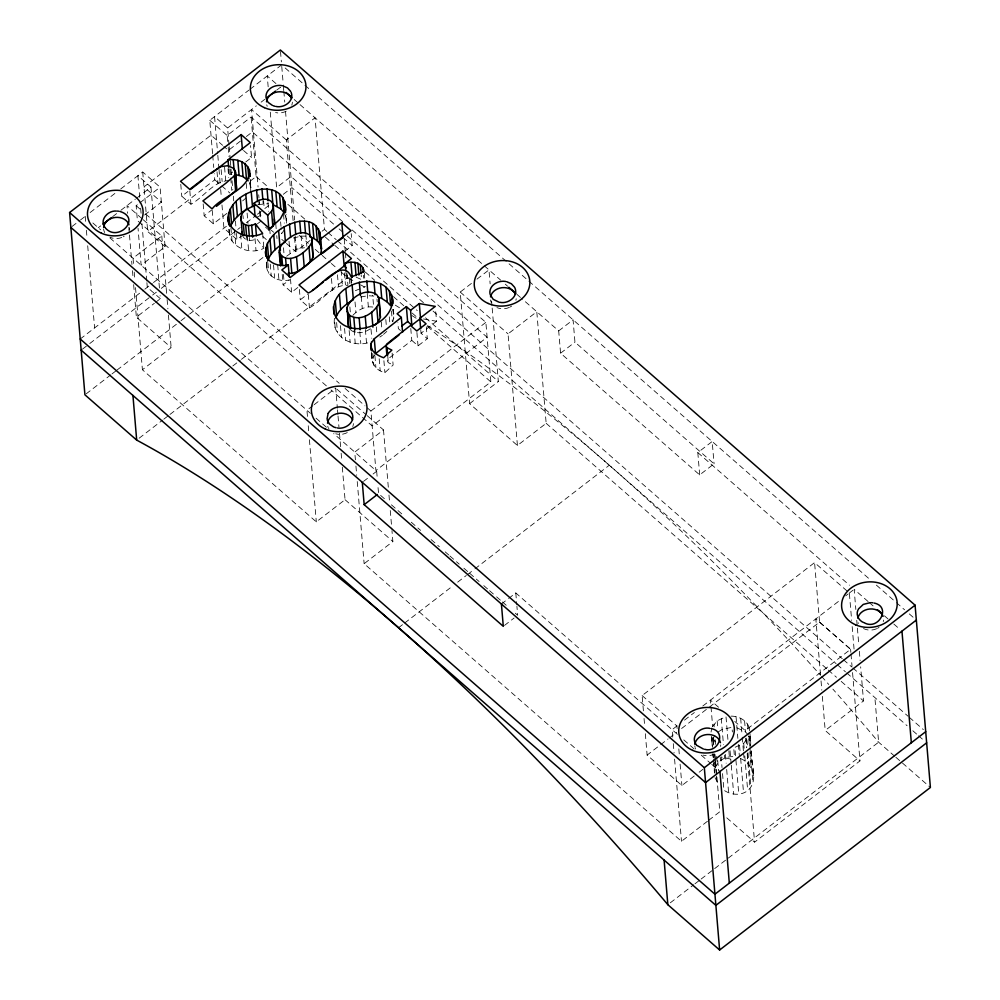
<?xml version="1.0" encoding="UTF-8"?>
<svg xmlns="http://www.w3.org/2000/svg" width="1000" height="1000" viewBox="0 0 1000 1000"><rect width="100%" height="100%" fill="white"/><g stroke="black" fill="none" stroke-linecap="round" stroke-linejoin="round"><path stroke-width="0.75" stroke-dasharray="5 3.75" d="M392.788 321.788L393.725 318.35L393.488 309.35M286.625 223.125L286.388 214.288M297.8 287.512L291.613 292.275L283.1 284.825L289.55 279.85C278.75 283 263.65 275.188 267.137 262.462M392.125 353.1L393.125 365.012L384.9 372.65C375.175 370.525 370.188 361.637 371.8 352.312M722.537 773.6L723.925 790.212C730.837 795.062 740.775 795.975 747.688 790.638C759.338 780.562 750.475 763.55 751.4 750.75M714.712 762.038L715.225 768.15L714.45 772.8L713.675 763.462M250.712 191.312L250.463 179.363M242.375 235.375C244.737 241.125 251.9 241.462 256.688 238.738L263.888 248.225C250.175 256.062 226.3 246.312 229.688 228.775M711.038 732.062L711.85 727.95M714.875 735.275L712.788 739.112L711.975 743.225L712.475 747.337M749.95 747.275L750.763 743.15L749.825 732M715.225 768.15C717.812 760.212 726.425 755.8 734.463 756.787L733.8 749.025M712.55 726.675L717.15 720.812L726 716.675L727.962 740.037M735.562 755.75L734.862 747.387L743.713 743.25L749.013 736.112L749.825 745.875M283.988 230.263L281.613 233.762L281.112 227.812M372.3 358.263L374.725 354.8M352.812 315.375C358.088 309.788 365.838 305.625 373.688 307.188L372.688 295.287M383.5 334.375L386.812 331.438M286.637 256.212L296.312 249.275L304.525 247.688M242.638 200.888L246.163 197.838M72.05 226.475L79.375 220.825M80.438 220.012L85.475 216.137M90.125 212.537L115.913 192.662M120.763 188.925L142.713 172L160.1 187.213L165.1 246.725L141.15 265.2L138.038 228.25M212.575 153.637L209.775 120.288L248.875 90.138M249.963 89.3L281.625 64.875M98.263 227.725L100.662 225.888M112.638 216.65L119.825 211.112M121.025 210.188L135.387 199.1M136.588 198.188L150.963 187.1L137.912 175.688L139.738 197.387M229.037 145.05L227.6 128L256.35 105.838M261.137 102.15L264.725 99.375M276.7 90.138L280.3 87.375L283.775 90.412M326.375 385.863L137.4 220.562L136.15 205.675L138.537 203.825M139.738 202.913L160.1 187.213M227.662 141.45L227.162 135.5L251.112 117.025L485.863 322.375L490.863 381.9L375.9 470.55L370.9 411.025L366.213 406.912M144.588 215.012L161.35 202.087L143.963 186.875L211.025 135.162L222.613 145.312M240.387 141.137L228.412 150.375L223.775 146.325M246.375 136.525L252.362 131.912L487.113 337.25L372.15 425.9L331.075 389.963M229.013 180.575C213.4 181.1 203.7 197.375 190.95 204.225L181.775 196.2L187.963 191.438M165.1 246.725L147.713 231.525L214.775 179.812L214.25 173.65M228.775 168.725L229.275 174.675L232.787 171.962M245.688 162.013L251.55 157.5L250.55 145.588M143.238 219.762L161.788 235.987L133.05 258.15L133.562 264.35M293.1 220.55L286.337 139.95L315.075 117.788L324.45 229.387L326.8 231.45M226.838 213.412L213.337 223.812L204.175 215.787L211.5 210.138M250.125 181.163L256.112 176.55L251.112 117.025M80.225 339.012L143.613 290.125M144.838 289.188L152.238 283.488M153.475 282.525L226.388 226.3M82.4 349.212L88.562 344.462M89.787 343.512L151.425 295.988M152.65 295.038L156.35 292.188M161.275 288.387L236.462 230.413M237.7 229.462L240.162 227.562M246.325 222.812L256.188 215.2M257.425 214.25L263.587 209.5M264.812 208.55L269.75 204.75M283.3 194.3L291.938 187.638L334.5 224.875M342.325 467.15L345.05 499.7L316.312 521.862L142.413 369.75L171.163 347.587L136.375 317.175L154.35 303.325M155.538 302.4L160.338 298.7L160.075 295.6M221.975 204.95L223.938 228.2L236.975 239.6L241.762 235.912M257.337 223.9L260.925 221.137M86.15 393.862L110.8 374.85M112.025 373.9L115.725 371.05M116.962 370.1L179.825 321.625M181.05 320.675L188.45 314.975M189.675 314.025L263.637 257M286.425 243.438L295.7 251.55L310.075 240.475M322.05 231.238L324.45 229.387M344.8 251.262L352.212 245.55L351.213 233.637M346.938 273.45L347.938 285.35C332.388 284.137 321.95 301.163 309.438 307.863L300.262 299.837L307.587 294.2M345.95 272.3L346.45 278.25L348.525 276.65M139.15 438.2L162.575 420.138M163.8 419.188L168.738 415.387M169.963 414.438L231.6 366.912M232.825 365.962L240.225 360.262M241.45 359.312L347.45 277.575L347.2 274.488M312.925 405.637L306.938 410.262L307.587 418.013M314.125 404.725L335.688 388.1L337.375 408.25M517.425 445.487L508.05 333.888L536.788 311.725L546.163 423.325L517.425 445.487L469.6 403.663L460.225 292.062L472.2 282.825M476.987 279.137L488.963 269.9L490.138 283.85M410.775 328.462L411.775 340.363L388 359L387.35 360.838L388.312 362.65L393.125 365.012M411.775 340.363L418.038 345.85L427.3 338.713L421.037 333.225L436.538 321.275L435.538 309.363M370.9 411.025L485.863 322.375M367.175 415.65L383.5 429.925L354.762 452.088L355.412 459.837M363.5 481.413L368.288 477.725M373.075 474.025L376.675 471.25L333.65 433.587M558.7 330.9L573.075 319.812L574.95 342.137L714.062 463.825L699.688 474.9L560.575 353.212L558.7 330.9L521.625 298.463M469.6 403.663L498.338 381.5L492.088 307.1M560.575 353.212L574.95 342.137M707.45 821.275L681.488 841.287L364.137 563.688L392.875 541.525L391.962 530.675M398.525 627.762L403.45 623.962M404.688 623.013L452.75 585.95M457.688 582.137L466.312 575.487M467.55 574.538L473.713 569.788M474.938 568.837L609.288 465.238M501.413 604.025L507.4 599.4M508.6 598.488L515.788 592.938L677.95 734.788M699.688 474.9L697.812 452.575L712.188 441.5L714.062 463.825M504.487 625.425L514.075 618.038M643.413 710.837L642.125 695.575L814.575 562.6L849.35 593.013L851.663 620.487M677.062 725.875L672.113 729.688L672.775 737.438M684.475 720.15L694.375 712.525M702.775 706.05L840.55 599.812M845.662 595.862L848.125 593.962M849.2 593.138L852.913 590.275M694.225 776.012L681.912 785.512L647.125 755.088L659.45 745.588M660.675 744.638L668.062 738.95M669.3 738L676.688 732.3M681.612 728.5L819.575 622.112L814.575 562.6M820.512 674.675L815.825 618.875L850.6 649.3L745.212 730.562L734.788 721.425M699.15 772.212L702.85 769.362M708.688 820.312L719.812 811.737L716.812 776.087M726.762 817.825L754.587 842.163L859.975 760.9L825.2 730.475L863.512 700.925L860.65 666.825M670.312 902.812L693.737 884.75M694.963 883.8L699.9 880M701.125 879.05L713.45 869.55M714.688 868.6L727.013 859.087M728.25 858.138L878.625 742.188L874.875 697.55M379.85 337.05L382.4 335.35M370.35 328.725C364.862 332.762 356.725 334.575 350.913 330.2M718.088 731.975L722.2 729.438L731.975 727.288L732.375 731.95M256.425 217.425L262.337 214.65M355.337 290.7L365.425 286.562M293.35 238.012L301 236.15L305.75 236.125M335.112 327.463L334.425 318.562C331.737 338.738 355.887 349.038 372.025 341.262M346.45 278.25L349.312 277.75M360.575 297.013L368.075 295.712L373.8 296.112M257.838 204.587L268.288 203.713M229.275 174.675L231.875 174.587M731.038 716.125C739.438 716.025 749.175 721.475 749.663 730.625M730.75 759.1L721.137 756.988L722.025 767.55M423.462 318.962L436.538 321.275M356.2 277.2L361.575 279.587L361.2 275.125M736.975 727.825L745.512 731.925L748.475 735.212L749.362 745.738M740.688 758.6C748.4 761.737 753.6 769.85 753.7 778.125M285.15 67.962L870.575 580.05M876.375 585.112L895.212 601.6M896.35 602.6L904.6 609.812M909.287 613.9L913.988 618.025M275.95 83.562L267.25 75.963L268.163 86.812M294.212 99.537L298.85 103.6M300 104.612L483.088 264.762M484.263 265.788L500.637 280.1M505.3 284.188L507.625 286.225M516.962 294.387L520.462 297.45M697.812 452.575L849.45 585.212M868.138 601.562L854.15 589.325L855.837 609.475M869.312 602.587L875.138 607.688M884.475 615.85L887.975 618.913M893.8 624.012L899.638 629.113M286.337 139.95L251.55 109.537L258.062 187.037M460.225 292.062L508.05 333.888M819.575 622.112L852.038 650.512M342.713 221.725L291 176.488L276.625 187.562L270.25 111.613M352.113 229.95L842.25 658.675M843.425 659.7L851.663 666.9M852.837 667.925L908.075 716.25M909.25 717.275L923.363 729.613M227.6 128L214.562 116.587L217.688 153.787M339.1 228.9L342.562 231.925M347.238 236.012L423.612 302.825M433.013 311.05L836.087 663.625M837.262 664.65L845.487 671.85M846.663 672.875L907.087 725.725M912.837 730.763L917.438 734.788M918.587 735.788L924.35 740.825M209.775 120.288L227.162 135.5M243.525 150.475L251.55 157.5M343.05 237.525L352.212 245.55M327.975 232.475L336.2 239.675M337.375 240.7L417.262 310.587M425.487 317.775L498.338 381.5M546.163 423.325L827.075 669.05M828.25 670.088L836.488 677.275M841.188 681.388L863.512 700.925M256.112 176.55L269.025 187.838M287.8 204.275L305.413 219.675M325.363 237.125L333.575 244.312M334.75 245.338L340.625 250.475M365.275 272.038L374.663 280.25M393.438 296.675L404.012 305.912M412.225 313.1L416.912 317.213M427.488 326.45L490.863 381.9M299.137 235.3L308.337 243.35M315.238 249.387L320.988 254.425M322.137 255.425L330.2 262.475M331.35 263.488L337.1 268.512M341.7 272.538L347.45 277.575A1045.95 373.675 52.4 0 1 354.05 281.175M894.725 756.275L878.625 742.188A1045.95 373.675 52.4 0 0 832.887 689.125M895.875 757.288L930.4 787.475M400.462 330.475L398.363 328.638L397.863 322.675M214.775 179.812L220.562 184.875M221.725 185.888L229.838 192.987M271.363 230.263L273.675 232.288M281.788 239.387L285.275 242.425M265.525 227.138L268.95 230.138M262.913 236.55L266.35 239.562M718.55 707.237L710.438 700.138L712.65 726.488M136.15 205.675L140.838 209.788M145.538 213.888L339.212 383.3M345.075 388.438L365.037 405.887M142.075 218.75L127.013 205.575L127.662 213.325M336.85 389.113L366.012 414.625M642.125 695.575L676.912 725.987L677.163 729.05M92.837 222.975L100.588 229.762M109.862 237.875L310.438 413.325M316.038 418.175L326.775 427.6M683.787 739.887L694.275 749.075M701.275 755.188L710.612 763.35M711.775 764.375L719.938 771.513M160.338 298.7L147.287 287.3L146.9 282.65M384.387 498.688L378.55 493.575L377.8 484.65M391.413 504.825L403.1 515.05M411.275 522.212L420.637 530.388M431.15 539.587L439.338 546.75M445.188 551.862L448.688 554.925M449.862 555.95L459.212 564.138M463.888 568.225L468.562 572.312M469.738 573.337L479.087 581.512M483.762 585.612L488.438 589.7M489.6 590.725L495.45 595.837M496.625 596.85L501.3 600.95M502.463 601.962L508.312 607.087M515.325 613.212L517.663 615.262L516.912 606.337M345.05 499.7L392.875 541.525M712.138 737.463L716.275 743.3M715.013 777.625L718.938 785.212M284.025 212.413L286.887 220.238M249.625 182.875L251.213 188.287M749.062 736.488L750.763 743.15M392.837 309.587L393.862 313.812M856.75 620.325L857.275 626.525M857.4 628.075L858.838 645.125M859.35 651.325L860.138 660.625M852.175 626.6L854.35 652.537M850.6 649.3L850.863 652.4M850.987 653.95L852.038 666.35M852.55 672.55L859.975 760.9M821.025 680.875L821.812 690.175M822.337 696.375L825.2 730.475M749.325 727.875L749.562 730.675M750.025 736.25L750.788 745.238M751.3 751.438L753.125 773.138M750.075 748.825L752.938 782.913M747.537 724.05L748.125 731.025M749.862 751.75L751.25 768.3M746.925 739.95L747.513 746.925M747.987 752.613L750.888 787.188M744.575 720.763L745.512 731.925M746.025 738.012L746.8 747.163M747.312 753.263L748.2 763.938M745.875 738.312L746.65 747.613M747.175 753.812L754.587 842.163M743.713 743.25L744.3 750.225M744.775 755.925L747.688 790.638M740.662 718.238L742.113 735.6M742.25 737.15L743.413 751.087M743.55 752.638L744.2 760.375M739.6 745.788L740.188 752.763M740.662 758.45L743.562 793.05M736.038 716.663L737.862 738.388M738.375 744.412L739.388 756.488M735.925 760.1L738.8 794.25M730.05 750.725L731.137 763.662M731.263 765.188L733.7 794.163M728.863 750.713L729.375 756.812M725.4 754.375L726.15 763.225M726.675 769.45L728.625 792.788M721.263 718.275L723.462 744.513M724.35 755.075L724.613 758.088M717.15 720.812L717.85 729.175M720.225 757.525L720.487 760.525M717.738 760.588L718.5 769.775M713.938 724.112L714.175 726.9M715.263 739.8L715.638 744.325M716.65 756.413L717.288 763.962M713.562 737.337L714.212 745.088M715 754.388L715.387 759.038M715.512 760.588L716.688 774.538M713.325 740.013L713.8 745.6M714.525 754.287L714.912 758.95M715.05 760.5L716.225 774.488M716.35 776.05L716.875 782.262M712.788 739.112L713.3 745.225M711.538 736.188L712.35 745.95M712.987 753.4L713.363 757.938M713.487 759.45L714.638 773.075M711.5 737.65L712.237 746.338M712.887 754.125L713.15 757.237M678.825 748.888L679.475 756.513M680.113 764.15L681.912 785.512M673.288 743.637L674.075 752.938M674.587 759.137L681.488 841.287M644.05 718.462L644.688 726.1M645.337 733.725L647.125 755.088M491.575 300.9L491.962 305.55M515.788 592.938L516.788 604.85M426.3 326.8L427.3 338.713M420.788 330.25L421.037 333.225M416.912 332.463L418.038 345.85M392.975 309.425L393.725 318.35M391.475 311.025L392.35 321.45M389.3 316.875L389.925 324.312M385.812 319.525L386.438 326.975M387.75 356.025L388.312 362.65M381.275 321.962L381.9 329.4M383.9 360.737L384.9 372.65M376.987 299L377.238 301.975M379.188 358.762L380.175 370.662M376.312 326.85L376.938 334.288M383.5 429.925L388.312 487.275M388.975 495.025L389.625 502.775M390.275 510.525L391.838 529.125M374.913 355.737L375.913 367.65M371.025 329.363L371.775 338.288M372.812 353.475L373.812 365.375M367.225 293.412L368.35 306.812M371.625 352.5L372.5 362.925M371.35 353.038L371.975 360.475M364.3 273.163L364.8 279.113M363.475 275.262L363.725 278.238M365.387 329.513L366.512 342.9M376.675 471.25L377.3 478.7M361.275 296.562L362.275 308.463M359.812 331.75L360.812 343.65M355.025 301.962L355.9 312.375M351.337 278.488L351.712 282.95M350.775 278.412L351.275 284.363M354.825 329.438L355.075 332.413M354.113 330.1L355.238 343.5M349.425 279.212L349.8 283.675M344.225 239.088L345.262 251.4M345.387 252.938L346.037 260.637M349.875 306.95L350.375 312.9M344.438 272.925L345.438 284.825M349.162 330.525L350.163 342.425M341.112 270.363L342.362 285.238M344.575 328.525L345.575 340.438M355.938 466.037L356.712 475.337M357.238 481.538L364.137 563.688M337.475 274.825L338.475 286.737M340.475 325.625L341.475 337.525M336.625 322.512L337.5 332.925M331.463 278.512L332.463 290.425M337.5 409.8L337.9 414.45M338.025 416L338.938 426.85M339.462 433.05L340.625 447M341.15 453.2L341.8 460.95M305.863 234.425L306.863 246.325M308.312 294.475L309.438 307.863M301.062 235.65L302.062 247.562M280.5 51.487L281.375 61.9M281.75 66.425L283.188 83.475M283.312 85.025L283.712 89.675M283.837 91.225L284.75 102.075M285.525 111.388L294.65 219.975M295.188 235.888L296.312 249.275M299.387 289.425L300.262 299.837M294.538 237.6L295.7 251.55M308.238 425.763L308.762 431.962M309.413 439.712L316.312 521.862M289.037 241.3L290.038 253.2M285.75 215.637L286.375 223.075M290.487 278.888L291.613 292.275M283.525 214.2L284.275 223.137M283.488 247.787L284.113 255.238M280.613 221.863L280.988 226.325M283.45 274.4L283.95 280.363M282.225 274.413L283.1 284.825M275.75 223.713L276.25 229.675M276.75 235.625L277 238.6M277.688 264.913L278.938 279.788M273.525 264.925L274.65 278.312M267.987 202.463L268.738 211.388M269.7 228.7L270.2 234.662M270.262 264.212L271.262 276.112M263.575 200.637L264.2 208.075M262.938 200.712L263.188 203.7M267.9 262.887L268.762 273.3M266.625 262.65L267.25 270.087M266.325 262.013L266.7 266.475M262.638 233.35L263.762 246.737M258.712 194.788L258.975 197.887M259.1 199.438L259.625 205.637M260.15 211.838L260.663 218.038M258.85 201.875L259.1 204.85M259.6 210.8L259.975 215.263M250.3 180.562L250.675 185.025M255.012 238.663L256.012 250.562M249.963 182.387L250.588 189.825M246.225 183.425L246.85 190.863M249.425 237.512L249.675 240.487M247.1 213.075L247.975 223.487M247.375 235.95L248.625 250.837M246.675 236.938L246.925 239.913M242.987 215.65L243.238 218.625M240.6 234.137L241.85 249.013M229.163 146.6L230.212 159M230.338 160.55L231.488 175.487M232.025 180.7L232.812 190M233.325 196.2L233.725 200.85M235.413 221L235.938 227.2M236.45 233.4L236.975 239.6M228.162 147.4L228.925 156.537M229.963 168.85L230.613 176.55M230.738 178.088L231.775 190.4M234.537 230.2L235.787 245.075M228.012 168.663L228.762 177.6M230.9 227.625L232.025 241.012M224.575 167.175L225.7 180.575M229.163 229.312L229.788 236.75M228.825 229.3L229.075 232.275M221.15 169.638L222.15 181.537M217.812 155.338L218.863 167.738M218.988 169.288L220.55 187.9M220.675 189.45L221.325 197.2M217.013 171.8L218.012 183.7M212.7 155.175L213.738 167.488M212.225 210.425L213.337 223.812M203.175 203.888L204.175 215.787M189.825 190.837L190.95 204.225M180.775 184.3L181.775 196.2M161.788 235.987L167 297.987M167.125 299.538L167.9 308.837M168.425 315.038L171.163 347.587M150.963 187.1L159.55 289.4M142.713 172L147.713 231.525M140.65 208.238L141.3 215.987M141.95 223.738L146.775 281.1M134.213 272.1L134.875 279.85M135.525 287.6L142.413 369.75M128.837 227.275L129.35 233.475M129.488 235.025L131.95 264.475M132.475 270.675L133.125 278.425M133.65 284.625L136.375 317.175M85.225 216.325L85.875 224.075M86.4 230.275L87.05 238.025M87.7 245.775L94.6 327.925M360.675 284.862A1045.95 373.675 52.4 0 1 364.675 287.113M395.238 305.138A1045.95 373.675 52.4 0 1 400.363 308.288M411.938 315.55A1045.95 373.675 52.4 0 1 417.113 318.85M427.5 325.588A1045.95 373.675 52.4 0 1 820.55 675.263M821.587 676.413A1045.95 373.675 52.4 0 1 828.787 684.5M516.188 298.75A12.95 10.588 -4.8 0 1 515.9 300.25M511.637 306.075A12.95 10.588 -4.8 0 1 510.138 307M509.338 307.4A12.95 10.588 -4.8 0 1 496.938 307.613M491.463 302.8A12.95 10.588 -4.8 0 1 490.462 299.925M292.35 102.15A12.95 10.588 -4.8 0 1 291.775 105.15M286.25 111.163A12.95 10.588 -4.8 0 1 275.6 112.587M267.225 106.263A12.95 10.588 -4.8 0 1 266.725 104.825M353.363 423.575A12.95 10.588 -4.8 0 1 352.788 426.575M347.275 432.587A12.95 10.588 -4.8 0 1 335.737 433.8M328.988 429.05A12.95 10.588 -4.8 0 1 328.587 428.387M328.25 427.688A12.95 10.588 -4.8 0 1 327.75 426.25M129.475 227.738A12.95 10.588 -4.8 0 1 129.15 230M124.15 236.312A12.95 10.588 -4.8 0 1 123.387 236.75M121.75 237.5A12.95 10.588 -4.8 0 1 110.188 237.35M104.7 232.55A12.95 10.588 -4.8 0 1 103.625 228.912M883.538 620.075A12.95 10.588 -4.8 0 1 883.25 621.575M878.988 627.4A12.95 10.588 -4.8 0 1 877.487 628.325M876.688 628.725A12.95 10.588 -4.8 0 1 863.5 628.562M858.462 623.438A12.95 10.588 -4.8 0 1 858.188 622.712M720.725 744.9A12.95 10.588 -4.8 0 1 720.562 746.413M714.625 753.913A12.95 10.588 -4.8 0 1 703.1 755.125M695.6 749.013A12.95 10.588 -4.8 0 1 695.1 747.575M694.95 746.838A12.95 10.588 -4.8 0 1 694.862 746.087"/><path stroke-width="1.5" d="M305.25 266.562L310.225 262L313 257.2L311.788 238.25L309.562 234.925C300.35 228.725 289.713 236.887 283.113 243.325C276.55 249.275 280.55 258.387 280.525 265.85M313 257.2L311.788 238.25M392.612 298.938C393.212 327.287 344.1 341.962 333.862 312.587C329.475 280.188 391.675 266.788 392.987 303.4M216.375 206.375L227.362 197.9L235.6 190.688L236.55 188.775L235.463 171.912L233.25 168.175L227.763 165.688L220.9 166.663L211.7 172.387L189.7 189.35L180.525 181.325L241.137 134.588L250.3 142.613L228.025 159.8L228.65 167.237M236.55 188.775L235.463 171.912M285.5 212.65C289.1 171.45 223.863 190.688 228.2 221.863M265.825 256.05C263.275 237.4 283.587 224.175 299.75 221.275C321.912 219.15 321.375 237.975 321.225 254.35L321.525 251.688M371.1 350.062L371.05 343.375L374.288 338.762L401.325 317.438L397.113 313.75L406.375 306.613L410.575 310.3L411.825 325.175L420.55 318.45L419.3 303.562L435.288 306.388L419.787 318.35L420.662 328.762M228.025 159.8C236.312 158.6 246.363 161.612 249.425 170.15C250.425 189.75 222.062 195.863 212.1 208.925L202.925 200.912L226.112 183.025L234.35 175.812L235.3 173.888M335.788 317.95C338.562 309.7 346.112 304.012 353.375 299.775L352.125 284.9M267.625 261.05C270.387 252.413 278.175 246.663 285.387 241.8L284.137 226.912M386.85 354.888L386.1 345.962L386.75 344.113L392.837 339.125L410.525 325.487L416.788 330.962L426.05 323.825L419.787 318.35M285.25 209.675L280.363 218.888L269.7 228.7L246.725 208.6L242.738 212.675L240.9 216.75L241.125 220.487C243.487 226.25 250.65 226.588 255.438 223.85L262.638 233.35C249.525 240.212 229.175 233.363 227.825 217.4M857.962 609.95C855.588 614.875 858.863 620.75 863.7 622.6M230.45 226.337C235.05 216.25 245 209.3 255.138 205.5M268.95 230.138L267.7 215.25L271.575 211.337L273.312 207.55L273.113 204.125L271.175 201.35C265.95 197.3 258.75 199.575 254 203.263L255.125 216.663M269.925 229.163L272.825 226.225L274.562 222.425L274.363 219.013M350.1 329.012L348.475 326.637L347.1 307.35C351.388 296.837 365.913 287.45 376.613 294.525L379.05 298.087L380.412 317.362L378.025 322.2L374.963 325.163M328.075 413.537L327.05 419M347.225 311.75L349.663 315.312C360.363 322.375 374.85 312.95 379.162 302.475L379.05 298.087M279.4 252.463C286.8 266.575 307.238 252.812 311.75 242.312M328.212 413.275C332.975 405.138 346.8 404.55 351.7 412.812M858.425 609.012L863.275 604.412L870.3 602.625M69.6 212.525L280.375 50L915.088 605.188L930.4 787.475L719.625 950L667.85 904.712A1045.95 373.675 52.4 0 0 136.688 440.1L84.913 394.812L69.6 212.525L704.325 767.712L719.625 950M103.062 224.037L111.438 217.575M267.125 97.525L275.5 91.062M190.438 189.525L202.8 179.988M211.462 173.312L230.012 159.012M319.975 239.475L341.8 222.638L350.975 230.662L290.363 277.4L281.85 269.95L288.3 264.975L289.3 276.875M322.438 253.412L333.35 245M339.412 240.325L343.05 237.525L341.8 222.638M345.2 263.375L351.438 258.562L342.912 251.112L299.012 284.962L308.188 292.987C317.875 289.95 342.812 255.688 351.213 277L364.175 271.675C362.925 262.575 352.562 260.525 345.2 263.375L345.825 270.812M312.462 290.438L323.438 281.975M325.875 280.1L344.162 265.988L342.912 251.112M410.575 310.3L419.3 303.562M401.838 325.95L407.625 321.488L406.375 306.613M398.988 335.087L375.538 353.638L374.288 338.762M501.413 604.025L503.288 626.337L364.175 504.663L377.35 494.5M704.325 767.712L915.088 605.188M916.338 620.075L705.562 782.6L70.85 227.4M925.713 731.675L714.938 894.2L80.225 339.012M926.65 742.837L715.875 905.362L81.163 350.163M288.087 273.263L291.85 273.4L297.775 271.575L302.962 268.3M288.3 264.975C278.913 267.225 265.712 262.75 265.45 251.588M116.188 211.05C107.963 210.362 99.062 220.037 105.037 227.55M117.312 211.075L118.65 211.213M871.425 602.663L872.763 602.788M337.262 427.938C345.213 429.663 355.712 422.3 352.088 413.575M704.613 749.262C718.575 753.525 726.838 731.25 711.2 728.625M499.85 302.3C507.85 304.212 518.612 296.837 514.95 287.987M275.963 106.463C283.863 108.325 294.513 101.225 291.163 92.413M281.8 85.65C274.587 84.188 265.138 89.375 266.025 97.575M505.688 281.488C498.475 280.025 489.025 285.212 489.913 293.412M236.012 174.713L243.062 176.6L248.212 180.837M709.887 728.375C701.075 726.137 689.7 736.1 696.275 744.712M282.825 85.875L287.488 87.912L290.675 91.388M506.712 281.712L511.375 283.75L514.562 287.225M119.963 211.45C141.862 218.212 118.212 242.463 105.575 228.2M874.075 603.038C891.562 606.538 878.825 630.513 864.587 622.95M703.438 749.038L696.812 745.362M274.925 106.263L273.35 105.787M498.812 302.1L493.188 299.288L490.125 294.5M335.938 427.688L334.363 427.212M377.825 297.087L381.737 298.387L387.3 302.087L390.65 305.675L389.4 290.8M321.512 249.15C321.188 242.95 315.575 238.612 310.05 236.9L308.8 222.025M282.775 197.525L284.025 212.413L280.763 208.888L272.925 204.587L271.675 189.7M272.462 105.438L268.45 102.613M333.475 426.863L329.438 424.012L327.262 420.087M386.1 345.962L387.062 347.762L391.875 350.125L383.65 357.762C378.088 355.725 371.5 352.113 370.725 345.6M286.087 92.438L291.887 97.513M508.8 287.238L515.8 293.363M877.475 609.725L882.138 613.812M344.162 265.988L346.3 267.85M407.625 321.488L411.825 325.175M254 203.263L267.7 215.25M267.9 101.962L266.238 98.663M901.963 631.15L911.338 742.75M719.938 771.513L729.312 883.112M664.1 860.075L667.85 904.712M401.325 317.438L402.575 332.312M391.587 294.713L392.463 305.125M386.05 287.2L387.3 302.087M387.062 347.762L387.688 355.2M380.487 283.512L381.737 298.387M379.162 302.475L380.412 317.362M376.775 307.325L378.025 322.2M373.975 281.337L375.1 294.725M371.675 312.25L372.925 327.137M366.825 280.825L367.825 292.738M371.05 343.375L371.675 350.825M362.85 267.812L363.225 272.288M365.238 316.212L366.238 328.125M360.325 264.7L361.075 273.637M357.875 263.137L358.875 275.038M359.325 282.125L360.45 295.525M354.95 262.325L356.075 275.712M359.15 317.9L360.15 329.812M350.938 262.362L352.188 277.238M353.825 317.538L354.825 329.438M349.663 315.312L350.788 328.713M362.3 482.337L364.175 504.663M345.875 288.8L347.125 303.675M347.1 307.35L347.475 311.825M347.725 314.8L348.475 326.637M339.438 294.688L340.688 309.562M335.288 300.663L336.538 315.55M333.425 306.663L334.05 314.1M321.3 245.888L321.55 248.863M319.925 231.875L320.55 239.325M318.463 228.713L319.713 243.588M316.038 225.963L317.288 240.837M312.638 223.588L313.888 238.475M308.975 247.113L310.225 262M304.5 221.25L305.5 233.15M303.012 252.6L304.262 267.488M299.75 221.275L300.75 233.175M294.7 222.188L295.7 234.088M296.525 256.7L297.775 271.575M289.488 224.062L290.613 237.463M290.6 258.525L291.85 273.4M284.812 201.312L285.562 210.238M285.587 258.337L286.212 265.788M279.513 194.013L280.763 208.888M281.8 256.438L282.55 265.363M275.825 191.425L277.075 206.312M280.15 247.512L280.4 250.487M278.637 230.738L279.887 245.613M280.212 254.575L281.087 264.988M279.387 250.113L280.512 263.5M273.113 204.125L274.562 222.425M273.75 234.938L275 249.825M271.575 211.337L272.825 226.225M267.038 188.825L268.038 200.738M269.988 239.15L271.238 254.037M267.362 243.363L268.612 258.25M261.938 188.812L262.812 199.225M265.887 247.575L266.762 258M256.588 189.7L257.587 201.6M255.438 223.85L256.438 235.763M249.963 173.412L250.212 176.388M249.425 170.15L249.925 176.1M251.2 191.537L252.45 206.412M247.85 166.925L248.85 178.825M251.663 225.238L252.662 237.138M245.2 164L246.45 178.888M241.137 134.588L242.387 149.475M245.787 194.325L247.037 209.2M248.425 225.613L249.3 236.025M241.812 161.725L243.062 176.6M245.675 225.037L246.675 236.938M243.312 223.588L244.312 235.487M237.825 160.25L239.075 175.138M240.338 198.05L241.588 212.938M240.9 216.75L242.375 235.375M234.8 169.988L235.05 172.963M235.55 178.912L236.05 184.862M233.225 159.613L234.1 170.025M234.35 175.812L235.6 190.688M236.188 201.612L237.438 216.5M232.85 205.238L234.1 220.125M230.338 208.95L231.575 223.825M228.637 212.725L229.762 226.112M228.538 221.875L228.787 224.85M132.938 395.45L136.688 440.1M242.15 231.625L242.3 234.125M490.525 296.9A12.95 10.588 -4.8 0 1 502.088 287.688A12.95 10.588 -4.8 0 1 515.487 294.3M694.887 744.575A12.95 10.588 -4.8 0 1 707.038 734.55A12.95 10.588 -4.8 0 1 720.462 742.65M103.65 227.4A12.95 10.588 -4.8 0 1 115.337 217.438A12.95 10.588 -4.8 0 1 129 224.762M857.875 618.225A12.95 10.588 -4.8 0 1 869.9 608.975A12.95 10.588 -4.8 0 1 883.112 616.337M327.537 423.25A12.95 10.588 -4.8 0 1 338.762 413.325A12.95 10.588 -4.8 0 1 352.612 419.888M266.525 101.825A12.95 10.588 -4.8 0 1 277.75 91.9A12.95 10.588 -4.8 0 1 291.588 98.462M855.588 624.8A27.85 22.75 -4.8 0 0 897.212 603.787A27.85 22.75 -4.8 0 0 855.4 585.35A27.85 22.75 -4.8 0 0 855.588 624.8M325.375 429.062A27.85 22.75 -4.8 0 0 367 408.05A27.85 22.75 -4.8 0 0 325.175 389.613A27.85 22.75 -4.8 0 0 325.375 429.062M101.475 233.225A27.85 22.75 -4.8 0 0 143.112 212.213A27.85 22.75 -4.8 0 0 101.287 193.775A27.85 22.75 -4.8 0 0 101.475 233.225M488.237 303.475A27.85 22.75 -4.8 0 0 529.862 282.462A27.85 22.75 -4.8 0 0 488.05 264.025A27.85 22.75 -4.8 0 0 488.237 303.475M264.35 107.638A27.85 22.75 -4.8 0 0 305.975 86.625A27.85 22.75 -4.8 0 0 264.163 68.188A27.85 22.75 -4.8 0 0 264.35 107.638M692.725 750.387A27.85 22.75 -4.8 0 0 734.35 729.375A27.85 22.75 -4.8 0 0 692.525 710.938A27.85 22.75 -4.8 0 0 692.725 750.387"/></g></svg>
